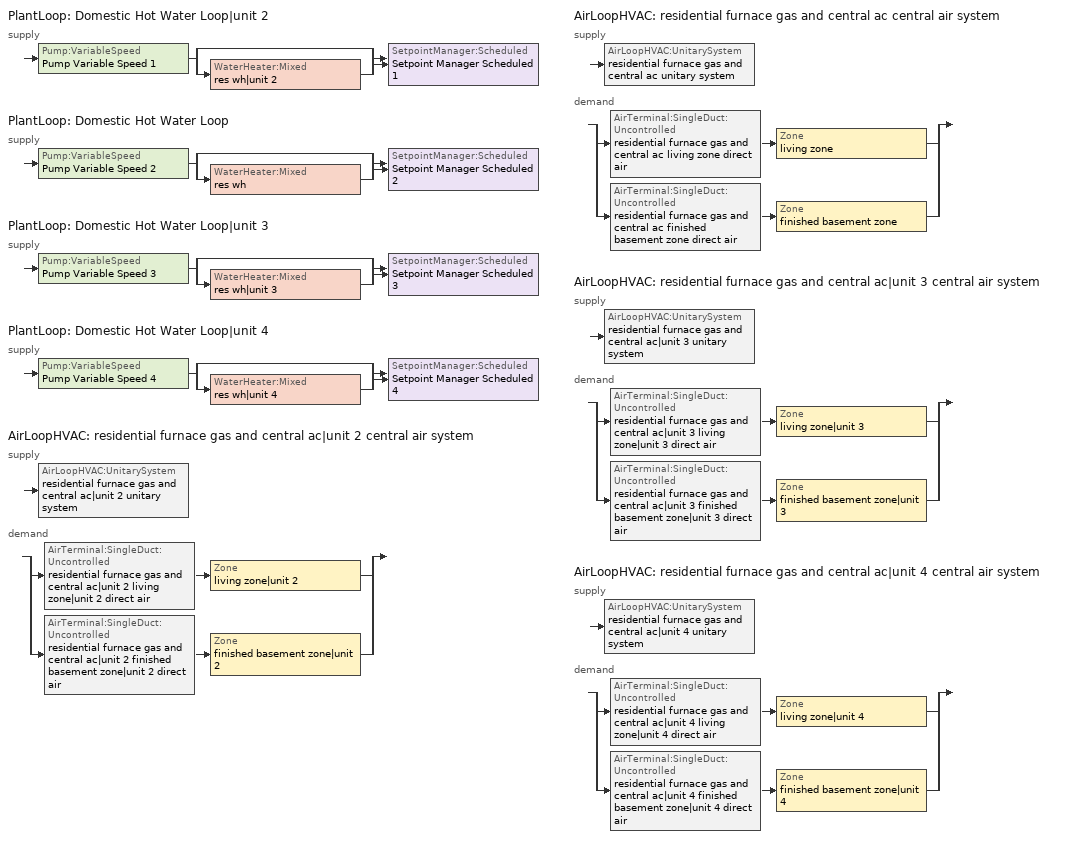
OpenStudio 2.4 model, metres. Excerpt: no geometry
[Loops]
PlantLoop 'Domestic Hot Water Loop|unit 2'
 supply: Pump:VariableSpeed 'Pump Variable Speed 1' > split
  | bypass
  | WaterHeater:Mixed 'res wh|unit 2'
  join > SetpointManager:Scheduled 'Setpoint Manager Scheduled 1'
PlantLoop 'Domestic Hot Water Loop'
 supply: Pump:VariableSpeed 'Pump Variable Speed 2' > split
  | bypass
  | WaterHeater:Mixed 'res wh'
  join > SetpointManager:Scheduled 'Setpoint Manager Scheduled 2'
PlantLoop 'Domestic Hot Water Loop|unit 3'
 supply: Pump:VariableSpeed 'Pump Variable Speed 3' > split
  | bypass
  | WaterHeater:Mixed 'res wh|unit 3'
  join > SetpointManager:Scheduled 'Setpoint Manager Scheduled 3'
PlantLoop 'Domestic Hot Water Loop|unit 4'
 supply: Pump:VariableSpeed 'Pump Variable Speed 4' > split
  | bypass
  | WaterHeater:Mixed 'res wh|unit 4'
  join > SetpointManager:Scheduled 'Setpoint Manager Scheduled 4'
AirLoopHVAC 'residential furnace gas and central ac|unit 2 central air system'
 supply: AirLoopHVAC:UnitarySystem 'residential furnace gas and central ac|unit 2 unitary system'
 demand: split
  | AirTerminal:SingleDuct:Uncontrolled 'residential furnace gas and central ac|unit 2 living zone|unit 2 direct air' > Zone 'living zone|unit 2'
  | AirTerminal:SingleDuct:Uncontrolled 'residential furnace gas and central ac|unit 2 finished basement zone|unit 2 direct air' > Zone 'finished basement zone|unit 2'
AirLoopHVAC 'residential furnace gas and central ac central air system'
 supply: AirLoopHVAC:UnitarySystem 'residential furnace gas and central ac unitary system'
 demand: split
  | AirTerminal:SingleDuct:Uncontrolled 'residential furnace gas and central ac living zone direct air' > Zone 'living zone'
  | AirTerminal:SingleDuct:Uncontrolled 'residential furnace gas and central ac finished basement zone direct air' > Zone 'finished basement zone'
AirLoopHVAC 'residential furnace gas and central ac|unit 3 central air system'
 supply: AirLoopHVAC:UnitarySystem 'residential furnace gas and central ac|unit 3 unitary system'
 demand: split
  | AirTerminal:SingleDuct:Uncontrolled 'residential furnace gas and central ac|unit 3 living zone|unit 3 direct air' > Zone 'living zone|unit 3'
  | AirTerminal:SingleDuct:Uncontrolled 'residential furnace gas and central ac|unit 3 finished basement zone|unit 3 direct air' > Zone 'finished basement zone|unit 3'
AirLoopHVAC 'residential furnace gas and central ac|unit 4 central air system'
 supply: AirLoopHVAC:UnitarySystem 'residential furnace gas and central ac|unit 4 unitary system'
 demand: split
  | AirTerminal:SingleDuct:Uncontrolled 'residential furnace gas and central ac|unit 4 living zone|unit 4 direct air' > Zone 'living zone|unit 4'
  | AirTerminal:SingleDuct:Uncontrolled 'residential furnace gas and central ac|unit 4 finished basement zone|unit 4 direct air' > Zone 'finished basement zone|unit 4'
[BuildingUnit] Building Unit Type=Residential; Building Unit Feature Name 1=NumberOfBedrooms; Building Unit Feature Data Type 1=Integer; Building Unit Feature Value 1=3; Building Unit Feature Name 2=NumberOfBathrooms; Building Unit Feature Data Type 2=Double; Building Unit Feature Value 2=2; Building Unit Feature Name 3=SizingInfoRoofColor|Surface 9; Building Unit Feature Data Type 3=String; Building Unit Feature Value 3=medium; Building Unit Feature Name 4=SizingInfoRoofMaterial|Surface 9; Building Unit Feature Data Type 4=String; Building Unit Feature Value 4=asphalt shingles; Building Unit Feature Name 5=SizingInfoRoofColor|Surface 8; Building Unit Feature Data Type 5=String; Building Unit Feature Value 5=medium; Building Unit Feature Name 6=SizingInfoRoofMaterial|Surface 8; Building Unit Feature Data Type 6=String; Building Unit Feature Value 6=asphalt shingles; Building Unit Feature Name 7=SizingInfoRoofColor|Surface 33; Building Unit Feature Data Type 7=String; Building Unit Feature Value 7=medium; Building Unit Feature Name 8=SizingInfoRoofMaterial|Surface 33; Building Unit Feature Data Type 8=String; Building Unit Feature Value 8=asphalt shingles; Building Unit Feature Name 9=SizingInfoRoofColor|Surface 31; Building Unit Feature Data Type 9=String; Building Unit Feature Value 9=medium; Building Unit Feature Name 10=SizingInfoRoofMaterial|Surface 31; Building Unit Feature Data Type 10=String; Building Unit Feature Value 10=asphalt shingles; Building Unit Feature Name 11=SizingInfoRoofColor|Surface 22; Building Unit Feature Data Type 11=String; Building Unit Feature Value 11=medium; Building Unit Feature Name 12=SizingInfoRoofMaterial|Surface 22; Building Unit Feature Data Type 12=String; Building Unit Feature Value 12=asphalt shingles; Building Unit Feature Name 13=SizingInfoRoofColor|Surface 20; Building Unit Feature Data Type 13=String; Building Unit Feature Value 13=medium; Building Unit Feature Name 14=SizingInfoRoofMaterial|Surface 20; Building Unit Feature Data Type 14=String; Building Unit Feature Value 14=asphalt shingles; Building Unit Feature Name 15=SizingInfoRoofColor|Surface 42; Building Unit Feature Data Type 15=String; Building Unit Feature Value 15=medium; Building Unit Feature Name 16=SizingInfoRoofMaterial|Surface 42; Building Unit Feature Data Type 16=String; Building Unit Feature Value 16=asphalt shingles; Building Unit Feature Name 17=SizingInfoRoofColor|Surface 44; Building Unit Feature Data Type 17=String; Building Unit Feature Value 17=medium; Building Unit Feature Name 18=SizingInfoRoofMaterial|Surface 44; Building Unit Feature Data Type 18=String; Building Unit Feature Value 18=asphalt shingles; Building Unit Feature Name 19=SizingInfoRoofRigidInsRvalue|Surface 9; Building Unit Feature Data Type 19=Double; Building Unit Feature Value 19=0; Building Unit Feature Name 20=SizingInfoRoofRigidInsRvalue|Surface 8; Building Unit Feature Data Type 20=Double; Building Unit Feature Value 20=0; Building Unit Feature Name 21=SizingInfoRoofRigidInsRvalue|Surface 33; Building Unit Feature Data Type 21=Double; Building Unit Feature Value 21=0; Building Unit Feature Name 22=SizingInfoRoofRigidInsRvalue|Surface 31; Building Unit Feature Data Type 22=Double; Building Unit Feature Value 22=0; Building Unit Feature Name 23=SizingInfoRoofRigidInsRvalue|Surface 22; Building Unit Feature Data Type 23=Double; Building Unit Feature Value 23=0; Building Unit Feature Name 24=SizingInfoRoofRigidInsRvalue|Surface 20; Building Unit Feature Data Type 24=Double; Building Unit Feature Value 24=0; Building Unit Feature Name 25=SizingInfoRoofRigidInsRvalue|Surface 42; Building Unit Feature Data Type 25=Double; Building Unit Feature Value 25=0; Building Unit Feature Name 26=SizingInfoRoofRigidInsRvalue|Surface 44; Building Unit Feature Data Type 26=Double; Building Unit Feature Value 26=0; Building Unit Feature Name 27=SizingInfoSpaceWallsInsulated|finished basement space|unit 2; Building Unit Feature Data Type 27=Boolean; Building Unit Feature Value 27=true; Building Unit Feature Name 28=SizingInfoSpaceCeilingInsulated|finished basement space|unit 2; Building Unit Feature Data Type 28=Boolean; Building Unit Feature Value 28=false; Building Unit Feature Name 29=SizingInfoSpaceWallsInsulated|finished basement space; Building Unit Feature Data Type 29=Boolean; Building Unit Feature Value 29=true; Building Unit Feature Name 30=SizingInfoSpaceCeilingInsulated|finished basement space; Building Unit Feature Data Type 30=Boolean; Building Unit Feature Value 30=false; Building Unit Feature Name 31=SizingInfoSpaceWallsInsulated|finished basement space|unit 3; Building Unit Feature Data Type 31=Boolean; Building Unit Feature Value 31=true; Building Unit Feature Name 32=SizingInfoSpaceCeilingInsulated|finished basement space|unit 3; Building Unit Feature Data Type 32=Boolean; Building Unit Feature Value 32=false; Building Unit Feature Name 33=SizingInfoSpaceWallsInsulated|finished basement space|unit 4; Building Unit Feature Data Type 33=Boolean; Building Unit Feature Value 33=true; Building Unit Feature Name 34=SizingInfoSpaceCeilingInsulated|finished basement space|unit 4; Building Unit Feature Data Type 34=Boolean; Building Unit Feature Value 34=false; Building Unit Feature Name 35=SizingInfoBasementWallInsulationHeight|Surface 54; Building Unit Feature Data Type 35=Double; Building Unit Feature Value 35=8; Building Unit Feature Name 36=SizingInfoBasementWallRvalue|Surface 54; Building Unit Feature Data Type 36=Double; Building Unit Feature Value 36=11.7547; Building Unit Feature Name 37=SizingInfoBasementWallInsulationHeight|Surface 55; Building Unit Feature Data Type 37=Double; Building Unit Feature Value 37=8; Building Unit Feature Name 38=SizingInfoBasementWallRvalue|Surface 55; Building Unit Feature Data Type 38=Double; Building Unit Feature Value 38=11.7547; Building Unit Feature Name 39=SizingInfoBasementWallInsulationHeight|Surface 49; Building Unit Feature Data Type 39=Double; Building Unit Feature Value 39=8; Building Unit Feature Name 40=SizingInfoBasementWallRvalue|Surface 49; Building Unit Feature Data Type 40=Double; Building Unit Feature Value 40=11.7547; Building Unit Feature Name 41=SizingInfoBasementWallInsulationHeight|Surface 47; Building Unit Feature Data Type 41=Double; Building Unit Feature Value 41=8; Building Unit Feature Name 42=SizingInfoBasementWallRvalue|Surface 47; Building Unit Feature Data Type 42=Double; Building Unit Feature Value 42=11.7547; Building Unit Feature Name 43=SizingInfoBasementWallInsulationHeight|Surface 46; Building Unit Feature Data Type 43=Double; Building Unit Feature Value 43=8; Building Unit Feature Name 44=SizingInfoBasementWallRvalue|Surface 46; Building Unit Feature Data Type 44=Double; Building Unit Feature Value 44=11.7547; Building Unit Feature Name 45=SizingInfoBasementWallInsulationHeight|Surface 61; Building Unit Feature Data Type 45=Double; Building Unit Feature Value 45=8; Building Unit Feature Name 46=SizingInfoBasementWallRvalue|Surface 61; Building Unit Feature Data Type 46=Double; Building Unit Feature Value 46=11.7547; Building Unit Feature Name 47=SizingInfoBasementWallInsulationHeight|Surface 60; Building Unit Feature Data Type 47=Double; Building Unit Feature Value 47=8; Building Unit Feature Name 48=SizingInfoBasementWallRvalue|Surface 60; Building Unit Feature Data Type 48=Double; Building Unit Feature Value 48=11.7547; Building Unit Feature Name 49=SizingInfoBasementWallInsulationHeight|Surface 66; Building Unit Feature Data Type 49=Double; Building Unit Feature Value 49=8; Building Unit Feature Name 50=SizingInfoBasementWallRvalue|Surface 66; Building Unit Feature Data Type 50=Double; Building Unit Feature Value 50=11.7547; Building Unit Feature Name 51=SizingInfoBasementWallInsulationHeight|Surface 65; Building Unit Feature Data Type 51=Double; Building Unit Feature Value 51=8; Building Unit Feature Name 52=SizingInfoBasementWallRvalue|Surface 65; Building Unit Feature Data Type 52=Double; Building Unit Feature Value 52=11.7547; Building Unit Feature Name 53=SizingInfoBasementWallInsulationHeight|Surface 67; Building Unit Feature Data Type 53=Double; Building Unit Feature Value 53=8; Building Unit Feature Name 54=SizingInfoBasementWallRvalue|Surface 67; Building Unit Feature Data Type 54=Double; Building Unit Feature Value 54=11.7547; Building Unit Feature Name 55=SizingInfoWallType|Surface 14; Building Unit Feature Data Type 55=String; Building Unit Feature Value 55=WoodStud; Building Unit Feature Name 56=SizingInfoStudWallCavityRvalue|Surface 14; Building Unit Feature Data Type 56=Double; Building Unit Feature Value 56=13; Building Unit Feature Name 57=SizingInfoWallType|Surface 16; Building Unit Feature Data Type 57=String; Building Unit Feature Value 57=WoodStud; Building Unit Feature Name 58=SizingInfoStudWallCavityRvalue|Surface 16; Building Unit Feature Data Type 58=Double; Building Unit Feature Value 58=13; Building Unit Feature Name 59=SizingInfoWallType|Surface 69; Building Unit Feature Data Type 59=String; Building Unit Feature Value 59=WoodStud; Building Unit Feature Name 60=SizingInfoStudWallCavityRvalue|Surface 69; Building Unit Feature Data Type 60=Double; Building Unit Feature Value 60=13; Building Unit Feature Name 61=SizingInfoWallType|Surface 70; Building Unit Feature Data Type 61=String; Building Unit Feature Value 61=WoodStud; Building Unit Feature Name 62=SizingInfoStudWallCavityRvalue|Surface 70; Building Unit Feature Data Type 62=Double; Building Unit Feature Value 62=13; Building Unit Feature Name 63=SizingInfoWallType|Surface 2; Building Unit Feature Data Type 63=String; Building Unit Feature Value 63=WoodStud; Building Unit Feature Name 64=SizingInfoStudWallCavityRvalue|Surface 2; Building Unit Feature Data Type 64=Double; Building Unit Feature Value 64=13; Building Unit Feature Name 65=SizingInfoWallType|Surface 3; Building Unit Feature Data Type 65=String; Building Unit Feature Value 65=WoodStud; Building Unit Feature Name 66=SizingInfoStudWallCavityRvalue|Surface 3; Building Unit Feature Data Type 66=Double; Building Unit Feature Value 66=13; Building Unit Feature Name 67=SizingInfoWallType|Surface 5; Building Unit Feature Data Type 67=String; Building Unit Feature Value 67=WoodStud; Building Unit Feature Name 68=SizingInfoStudWallCavityRvalue|Surface 5; Building Unit Feature Data Type 68=Double; Building Unit Feature Value 68=13; Building Unit Feature Name 69=SizingInfoWallType|Surface 71; Building Unit Feature Data Type 69=String; Building Unit Feature Value 69=WoodStud; Building Unit Feature Name 70=SizingInfoStudWallCavityRvalue|Surface 71; Building Unit Feature Data Type 70=Double; Building Unit Feature Value 70=13; Building Unit Feature Name 71=SizingInfoWallType|Surface 72; Building Unit Feature Data Type 71=String; Building Unit Feature Value 71=WoodStud; Building Unit Feature Name 72=SizingInfoStudWallCavityRvalue|Surface 72; Building Unit Feature Data Type 72=Double; Building Unit Feature Value 72=13; Building Unit Feature Name 73=SizingInfoWallType|Surface 74; Building Unit Feature Data Type 73=String; Building Unit Feature Value 73=WoodStud; Building Unit Feature Name 74=SizingInfoStudWallCavityRvalue|Surface 74; Building Unit Feature Data Type 74=Double; Building Unit Feature Value 74=13; Building Unit Feature Name 75=SizingInfoWallType|Surface 73; Building Unit Feature Data Type 75=String; Building Unit Feature Value 75=WoodStud; Building Unit Feature Name 76=SizingInfoStudWallCavityRvalue|Surface 73; Building Unit Feature Data Type 76=Double; Building Unit Feature Value 76=13; Building Unit Feature Name 77=SizingInfoWallType|Surface 34; Building Unit Feature Data Type 77=String; Building Unit Feature Value 77=WoodStud; Building Unit Feature Name 78=SizingInfoStudWallCavityRvalue|Surface 34; Building Unit Feature Data Type 78=Double; Building Unit Feature Value 78=13; Building Unit Feature Name 79=SizingInfoWallType|Surface 36; Building Unit Feature Data Type 79=String; Building Unit Feature Value 79=WoodStud; Building Unit Feature Name 80=SizingInfoStudWallCavityRvalue|Surface 36; Building Unit Feature Data Type 80=Double; Building Unit Feature Value 80=13; Building Unit Feature Name 81=SizingInfoWallType|Surface 38; Building Unit Feature Data Type 81=String; Building Unit Feature Value 81=WoodStud; Building Unit Feature Name 82=SizingInfoStudWallCavityRvalue|Surface 38; Building Unit Feature Data Type 82=Double; Building Unit Feature Value 82=13; Building Unit Feature Name 83=SizingInfoWallType|Surface 76; Building Unit Feature Data Type 83=String; Building Unit Feature Value 83=WoodStud; Building Unit Feature Name 84=SizingInfoStudWallCavityRvalue|Surface 76; Building Unit Feature Data Type 84=Double; Building Unit Feature Value 84=13; Building Unit Feature Name 85=SizingInfoWallType|Surface 75; Building Unit Feature Data Type 85=String; Building Unit Feature Value 85=WoodStud; Building Unit Feature Name 86=SizingInfoStudWallCavityRvalue|Surface 75; Building Unit Feature Data Type 86=Double; Building Unit Feature Value 86=13; Building Unit Feature Name 87=SizingInfoWallType|Surface 27; Building Unit Feature Data Type 87=String; Building Unit Feature Value 87=WoodStud; Building Unit Feature Name 88=SizingInfoStudWallCavityRvalue|Surface 27; Building Unit Feature Data Type 88=Double; Building Unit Feature Value 88=13; Building Unit Feature Name 89=SizingInfoWallType|Surface 25; Building Unit Feature Data Type 89=String; Building Unit Feature Value 89=WoodStud; Building Unit Feature Name 90=SizingInfoStudWallCavityRvalue|Surface 25; Building Unit Feature Data Type 90=Double; Building Unit Feature Value 90=13; Building Unit Feature Name 91=SizingInfoWallRigidInsRvalue|Surface 14; Building Unit Feature Data Type 91=Double; Building Unit Feature Value 91=0; Building Unit Feature Name 92=SizingInfoWallRigidInsThickness|Surface 14; Building Unit Feature Data Type 92=Double; Building Unit Feature Value 92=0; Building Unit Feature Name 93=SizingInfoWallRigidInsRvalue|Surface 16; Building Unit Feature Data Type 93=Double; Building Unit Feature Value 93=0; Building Unit Feature Name 94=SizingInfoWallRigidInsThickness|Surface 16; Building Unit Feature Data Type 94=Double; Building Unit Feature Value 94=0; Building Unit Feature Name 95=SizingInfoWallRigidInsRvalue|Surface 69; Building Unit Feature Data Type 95=Double; Building Unit Feature Value 95=0; Building Unit Feature Name 96=SizingInfoWallRigidInsThickness|Surface 69; Building Unit Feature Data Type 96=Double; Building Unit Feature Value 96=0; Building Unit Feature Name 97=SizingInfoWallRigidInsRvalue|Surface 70; Building Unit Feature Data Type 97=Double; Building Unit Feature Value 97=0; Building Unit Feature Name 98=SizingInfoWallRigidInsThickness|Surface 70; Building Unit Feature Data Type 98=Double; Building Unit Feature Value 98=0; Building Unit Feature Name 99=SizingInfoWallRigidInsRvalue|Surface 2; Building Unit Feature Data Type 99=Double; Building Unit Feature Value 99=0; Building Unit Feature Name 100=SizingInfoWallRigidInsThickness|Surface 2; Building Unit Feature Data Type 100=Double; Building Unit Feature Value 100=0; Building Unit Feature Name 101=SizingInfoWallRigidInsRvalue|Surface 3; Building Unit Feature Data Type 101=Double; Building Unit Feature Value 101=0; Building Unit Feature Name 102=SizingInfoWallRigidInsThickness|Surface 3; Building Unit Feature Data Type 102=Double; Building Unit Feature Value 102=0; Building Unit Feature Name 103=SizingInfoWallRigidInsRvalue|Surface 5; Building Unit Feature Data Type 103=Double; Building Unit Feature Value 103=0; Building Unit Feature Name 104=SizingInfoWallRigidInsThickness|Surface 5; Building Unit Feature Data Type 104=Double; Building Unit Feature Value 104=0; Building Unit Feature Name 105=SizingInfoWallRigidInsRvalue|Surface 71; Building Unit Feature Data Type 105=Double; Building Unit Feature Value 105=0; Building Unit Feature Name 106=SizingInfoWallRigidInsThickness|Surface 71; Building Unit Feature Data Type 106=Double; Building Unit Feature Value 106=0; Building Unit Feature Name 107=SizingInfoWallRigidInsRvalue|Surface 72; Building Unit Feature Data Type 107=Double; Building Unit Feature Value 107=0; Building Unit Feature Name 108=SizingInfoWallRigidInsThickness|Surface 72; Building Unit Feature Data Type 108=Double; Building Unit Feature Value 108=0; Building Unit Feature Name 109=SizingInfoWallRigidInsRvalue|Surface 74; Building Unit Feature Data Type 109=Double; Building Unit Feature Value 109=0; Building Unit Feature Name 110=SizingInfoWallRigidInsThickness|Surface 74; Building Unit Feature Data Type 110=Double; Building Unit Feature Value 110=0; Building Unit Feature Name 111=SizingInfoWallRigidInsRvalue|Surface 73; Building Unit Feature Data Type 111=Double; Building Unit Feature Value 111=0; Building Unit Feature Name 112=SizingInfoWallRigidInsThickness|Surface 73; Building Unit Feature Data Type 112=Double; Building Unit Feature Value 112=0; Building Unit Feature Name 113=SizingInfoWallRigidInsRvalue|Surface 34; Building Unit Feature Data Type 113=Double; Building Unit Feature Value 113=0; Building Unit Feature Name 114=SizingInfoWallRigidInsThickness|Surface 34; Building Unit Feature Data Type 114=Double; Building Unit Feature Value 114=0; Building Unit Feature Name 115=SizingInfoWallRigidInsRvalue|Surface 36; Building Unit Feature Data Type 115=Double; Building Unit Feature Value 115=0; Building Unit Feature Name 116=SizingInfoWallRigidInsThickness|Surface 36; Building Unit Feature Data Type 116=Double; Building Unit Feature Value 116=0; Building Unit Feature Name 117=SizingInfoWallRigidInsRvalue|Surface 38; Building Unit Feature Data Type 117=Double; Building Unit Feature Value 117=0; Building Unit Feature Name 118=SizingInfoWallRigidInsThickness|Surface 38; Building Unit Feature Data Type 118=Double; Building Unit Feature Value 118=0; Building Unit Feature Name 119=SizingInfoWallRigidInsRvalue|Surface 76; Building Unit Feature Data Type 119=Double; Building Unit Feature Value 119=0; Building Unit Feature Name 120=SizingInfoWallRigidInsThickness|Surface 76; Building Unit Feature Data Type 120=Double; Building Unit Feature Value 120=0; Building Unit Feature Name 121=SizingInfoWallRigidInsRvalue|Surface 75; Building Unit Feature Data Type 121=Double; Building Unit Feature Value 121=0; Building Unit Feature Name 122=SizingInfoWallRigidInsThickness|Surface 75; Building Unit Feature Data Type 122=Double; Building Unit Feature Value 122=0; Building Unit Feature Name 123=SizingInfoWallRigidInsRvalue|Surface 27; Building Unit Feature Data Type 123=Double; Building Unit Feature Value 123=0; Building Unit Feature Name 124=SizingInfoWallRigidInsThickness|Surface 27; Building Unit Feature Data Type 124=Double; Building Unit Feature Value 124=0; Building Unit Feature Name 125=SizingInfoWallRigidInsRvalue|Surface 25; Building Unit Feature Data Type 125=Double; Building Unit Feature Value 125=0; Building Unit Feature Name 126=SizingInfoWallRigidInsThickness|Surface 25; Building Unit Feature Data Type 126=Double; Building Unit Feature Value 126=0; Building Unit Feature Name 127=DHWSchedIndex; Building Unit Feature Data Type 127=Integer; Building Unit Feature Name 128=SizingInfoHVACCapacityDerateFactorEER; Building Unit Feature Data Type 128=String; Building Unit Feature Value 128=1.0,1.0,1.0,1.0,1.0; Building Unit Feature Name 129=SizingInfoHVACRatedCFMperTonCooling; Building Unit Feature Data Type 129=String; Building Unit Feature Value 129=386.1; Building Unit Feature Name 130=SizingInfoMechVentType; Building Unit Feature Data Type 130=String; Building Unit Feature Value 130=exhaust; Building Unit Feature Name 131=SizingInfoMechVentTotalEfficiency; Building Unit Feature Data Type 131=Double; Building Unit Feature Value 131=0; Building Unit Feature Name 132=SizingInfoMechVentLatentEffectiveness; Building Unit Feature Data Type 132=Double; Building Unit Feature Value 132=0; Building Unit Feature Name 133=SizingInfoMechVentApparentSensibleEffectiveness; Building Unit Feature Data Type 133=Double; Building Unit Feature Value 133=0; Building Unit Feature Name 134=SizingInfoMechVentWholeHouseRate; Building Unit Feature Data Type 134=Double; Building Unit Feature Value 134=39; Building Unit Feature Name 135=SizingInfoDuctsSupplyRvalue; Building Unit Feature Data Type 135=Double; Building Unit Feature Value 135=0; Building Unit Feature Name 136=SizingInfoDuctsReturnRvalue; Building Unit Feature Data Type 136=Double; Building Unit Feature Value 136=0; Building Unit Feature Name 137=SizingInfoDuctsSupplyLoss; Building Unit Feature Data Type 137=Double; Building Unit Feature Value 137=0.136963; Building Unit Feature Name 138=SizingInfoDuctsReturnLoss; Building Unit Feature Data Type 138=Double; Building Unit Feature Value 138=0.1001; Building Unit Feature Name 139=SizingInfoDuctsSupplySurfaceArea; Building Unit Feature Data Type 139=Double; Building Unit Feature Value 139=180; Building Unit Feature Name 140=SizingInfoDuctsReturnSurfaceArea; Building Unit Feature Data Type 140=Double; Building Unit Feature Value 140=108; Building Unit Feature Name 141=SizingInfoDuctsLocationZone; Building Unit Feature Data Type 141=String; Building Unit Feature Name 142=SizingInfoDuctsLocationFrac; Building Unit Feature Data Type 142=Double; Building Unit Feature Value 142=0.65; Building Unit Feature Data Type 143=Double; Building Unit Feature Data Type 144=Double; Building Unit Feature Data Type 145=Double; Building Unit Feature Value 145=0; Building Unit Feature Name 146=SizingInfoZoneInfiltrationCFM|unfinished attic zone; Building Unit Feature Data Type 146=Double; Building Unit Feature Value 146=156.039
Name | Building Unit Feature Value 127 | Building Unit Feature Value 141 | Building Unit Feature Name 143 | Building Unit Feature Value 143 | Building Unit Feature Name 144 | Building Unit Feature Value 144 | Building Unit Feature Name 145
unit 3 | 2 | living zone|unit 3 | SizingInfoZoneInfiltrationELA|living zone|unit 3 | 0.101489 | SizingInfoZoneInfiltrationCFM|living zone|unit 3 | 11.2726 | SizingInfoZoneInfiltrationCFM|finished basement zone|unit 3
unit 4 | 3 | living zone|unit 4 | SizingInfoZoneInfiltrationELA|living zone|unit 4 | 0.202978 | SizingInfoZoneInfiltrationCFM|living zone|unit 4 | 22.5452 | SizingInfoZoneInfiltrationCFM|finished basement zone|unit 4
[Sizing:Zone] Zone Cooling Design Supply Air Temperature Input Method=SupplyAirTemperature; Zone Cooling Design Supply Air Temperature {C}=14; Zone Cooling Design Supply Air Temperature Difference {deltaC}=11.11; Zone Heating Design Supply Air Temperature Input Method=SupplyAirTemperature; Zone Heating Design Supply Air Temperature {C}=40; Zone Heating Design Supply Air Temperature Difference {deltaC}=11.11; Zone Cooling Design Supply Air Humidity Ratio {kg-H2O/kg-air}=0.0085; Zone Heating Design Supply Air Humidity Ratio {kg-H2O/kg-air}=0.008; Cooling Design Air Flow Method=DesignDay; Heating Design Air Flow Method=DesignDay; Account for Dedicated Outdoor Air System=No; Dedicated Outdoor Air System Control Strategy=NeutralSupplyAir; Dedicated Outdoor Air Low Setpoint Temperature for Design {C}=autosize; Dedicated Outdoor Air High Setpoint Temperature for Design {C}=autosize
living zone; living zone|unit 2; living zone|unit 3; living zone|unit 4; finished basement zone; finished basement zone|unit 2; finished basement zone|unit 3; finished basement zone|unit 4
[Zone equipment]
living zone: residential furnace gas and central ac living zone direct air
living zone|unit 2: residential furnace gas and central ac|unit 2 living zone|unit 2 direct air
living zone|unit 3: residential furnace gas and central ac|unit 3 living zone|unit 3 direct air
living zone|unit 4: residential furnace gas and central ac|unit 4 living zone|unit 4 direct air
finished basement zone: residential furnace gas and central ac finished basement zone direct air
finished basement zone|unit 2: residential furnace gas and central ac|unit 2 finished basement zone|unit 2 direct air
finished basement zone|unit 3: residential furnace gas and central ac|unit 3 finished basement zone|unit 3 direct air
finished basement zone|unit 4: residential furnace gas and central ac|unit 4 finished basement zone|unit 4 direct air
[PlantLoop] Glycol Concentration=0; Maximum Loop Flow Rate {m3/s}=0.01; Plant Loop Volume {m3}=0.003; Load Distribution Scheme=Optimal
Domestic Hot Water Loop|unit 2; Domestic Hot Water Loop; Domestic Hot Water Loop|unit 3; Domestic Hot Water Loop|unit 4
[Sizing:Plant] Loop Type=Heating; Design Loop Exit Temperature {C}=52.6667; Loop Design Temperature Difference {deltaC}=5.55556; Sizing Option=NonCoincident; Zone Timesteps in Averaging Window=1; Coincident Sizing Factor Mode=None
Domestic Hot Water Loop|unit 2; Domestic Hot Water Loop; Domestic Hot Water Loop|unit 3; Domestic Hot Water Loop|unit 4
[Pump:VariableSpeed] Rated Flow Rate {m3/s}=0.01; Rated Pump Head {Pa}=1; Rated Power Consumption {W}=0; Motor Efficiency=1; Fraction of Motor Inefficiencies to Fluid Stream=0; Coefficient 1 of the Part Load Performance Curve=0; Coefficient 2 of the Part Load Performance Curve=1; Coefficient 3 of the Part Load Performance Curve=0; Coefficient 4 of the Part Load Performance Curve=0; Pump Control Type=Intermittent; Skin Loss Radiative Fraction=0.5; Design Power Sizing Method=PowerPerFlowPerPressure; Design Electric Power per Unit Flow Rate {W/(m3/s)}=348701.1; Design Shaft Power per Unit Flow Rate per Unit Head {W-s/m3-Pa}=1.28205; Design Minimum Flow Rate Fraction=0
Pump Variable Speed 1; Pump Variable Speed 2; Pump Variable Speed 3; Pump Variable Speed 4
[SetpointManager:Scheduled] Control Variable=Temperature
Name | Schedule
Setpoint Manager Scheduled 1 | dhw temp
Setpoint Manager Scheduled 2 | dhw temp 1
Setpoint Manager Scheduled 3 | dhw temp 2
Setpoint Manager Scheduled 4 | dhw temp 3
[WaterHeater:Mixed] Tank Volume {m3}=0.143846; Deadband Temperature Difference {deltaC}=2; Maximum Temperature Limit {C}=99; Heater Control Type=Cycle; Heater Maximum Capacity {W}=11722.8; Heater Minimum Capacity {W}=0; Heater Fuel Type=NaturalGas; Heater Thermal Efficiency=0.773298; Off Cycle Parasitic Fuel Consumption Rate {W}=0; Off Cycle Parasitic Fuel Type=Electricity; Off Cycle Parasitic Heat Fraction to Tank=0; On Cycle Parasitic Fuel Consumption Rate {W}=0; On Cycle Parasitic Fuel Type=Electricity; On Cycle Parasitic Heat Fraction to Tank=0; Ambient Temperature Indicator=ThermalZone; Off Cycle Loss Coefficient to Ambient Temperature {W/K}=4.15693; Off Cycle Loss Fraction to Thermal Zone=0.64; On Cycle Loss Coefficient to Ambient Temperature {W/K}=4.15693; On Cycle Loss Fraction to Thermal Zone=1; Use Side Effectiveness=1; Source Side Effectiveness=1; Use Side Design Flow Rate {m3/s}=autosize; Source Side Design Flow Rate {m3/s}=autosize; Indirect Water Heating Recovery Time {hr}=1.5
Name | Setpoint Temperature Schedule | Ambient Temperature Thermal Zone
res wh|unit 2 | WH Setpoint Temp | finished basement zone|unit 2
res wh | WH Setpoint Temp 1 | finished basement zone
res wh|unit 3 | WH Setpoint Temp 2 | finished basement zone|unit 3
res wh|unit 4 | WH Setpoint Temp 3 | finished basement zone|unit 4
[Coil:Heating:Gas] Availability Schedule=residential heating season; Gas Burner Efficiency=0.78; Nominal Capacity {W}=AutoSize; Parasitic Electric Load {W}=0; Parasitic Gas Load {W}=0; Fuel Type=NaturalGas
residential furnace gas|unit 2 heating coil; residential furnace gas heating coil; residential furnace gas|unit 3 heating coil; residential furnace gas|unit 4 heating coil
[Coil:Cooling:DX:SingleSpeed] Availability Schedule=residential cooling season; Rated Total Cooling Capacity {W}=autosize; Rated Sensible Heat Ratio=0.740403; Rated COP {W/W}=3.95054; Rated Air Flow Rate {m3/s}=autosize; Rated Evaporator Fan Power Per Volume Flow Rate {W/(m3/s)}=773.391; Nominal Time for Condensate Removal to Begin {s}=1000; Ratio of Initial Moisture Evaporation Rate and Steady State Latent Capacity=1.5; Maximum Cycling Rate {cycles/hr}=3; Latent Capacity Time Constant {s}=45; Condenser Type=AirCooled; Evaporative Condenser Effectiveness=0; Evaporative Condenser Air Flow Rate {m3/s}=Autosize; Evaporative Condenser Pump Rated Power Consumption {W}=Autosize; Crankcase Heater Capacity {W}=0; Maximum Outdoor Dry-Bulb Temperature for Crankcase Heater Operation {C}=12.7778; Basin Heater Capacity {W/K}=0; Basin Heater Setpoint Temperature {C}=10
Name | Total Cooling Capacity Function of Temperature Curve | Total Cooling Capacity Function of Flow Fraction Curve | Energy Input Ratio Function of Temperature Curve | Energy Input Ratio Function of Flow Fraction Curve | Part Load Fraction Correlation Curve
residential central ac|unit 2 cooling coil | Cool-Cap-fT1 | Cool-Cap-fFF1 | Cool-EIR-fT1 | Cool-EIR-fFF1 | Cool-PLF-fPLR1
residential central ac cooling coil | Cool-Cap-fT1 1 | Cool-Cap-fFF1 1 | Cool-EIR-fT1 1 | Cool-EIR-fFF1 1 | Cool-PLF-fPLR1 1
residential central ac|unit 3 cooling coil | Cool-Cap-fT1 2 | Cool-Cap-fFF1 2 | Cool-EIR-fT1 2 | Cool-EIR-fFF1 2 | Cool-PLF-fPLR1 2
residential central ac|unit 4 cooling coil | Cool-Cap-fT1 3 | Cool-Cap-fFF1 3 | Cool-EIR-fT1 3 | Cool-EIR-fFF1 3 | Cool-PLF-fPLR1 3
[Fan:OnOff] Availability Schedule=Always On Discrete; Fan Efficiency=0.117562; Pressure Rise {Pa}=124.55; Maximum Flow Rate {m3/s}=autosize; Motor Efficiency=1; Motor In Airstream Fraction=1
Name | Fan Power Ratio Function of Speed Ratio Curve | Fan Efficiency Ratio Function of Speed Ratio Curve
residential furnace gas and central ac|unit 2 supply fan | Fan On Off Power Curve 4 | Fan On Off Efficiency Curve 4
residential furnace gas and central ac supply fan | Fan On Off Power Curve 5 | Fan On Off Efficiency Curve 5
residential furnace gas and central ac|unit 3 supply fan | Fan On Off Power Curve 6 | Fan On Off Efficiency Curve 6
residential furnace gas and central ac|unit 4 supply fan | Fan On Off Power Curve 7 | Fan On Off Efficiency Curve 7
[AirLoopHVAC:UnitarySystem] Control Type=Load; Dehumidification Control Type=None; Availability Schedule=Always On Discrete; Fan Placement=BlowThrough; Supply Air Fan Operating Mode Schedule=Always Off Discrete; DX Heating Coil Sizing Ratio=1; Use DOAS DX Cooling Coil=No; DOAS DX Cooling Coil Leaving Minimum Air Temperature {C}=2; Latent Load Control=SensibleOnlyLoadControl; Supply Air Flow Rate During Cooling Operation {m3/s}=autosize; Supply Air Flow Rate During Heating Operation {m3/s}=autosize; Supply Air Flow Rate When No Cooling or Heating is Required {m3/s}=0; Maximum Supply Air Temperature {C}=48.8889; Maximum Outdoor Dry-Bulb Temperature for Supplemental Heater Operation {C}=21; Maximum Cycling Rate {cycles/hr}=2.5; Heat Pump Time Constant {s}=60; Fraction of On-Cycle Power Use=0.01; Heat Pump Fan Delay Time {s}=60; Ancilliary On-Cycle Electric Power {W}=0; Ancilliary Off-Cycle Electric Power {W}=0
Name | Controlling Zone or Thermostat Location | Supply Fan | Heating Coil | Cooling Coil
residential furnace gas and central ac|unit 2 unitary system | living zone|unit 2 | residential furnace gas and central ac|unit 2 supply fan | residential furnace gas|unit 2 heating coil | residential central ac|unit 2 cooling coil
residential furnace gas and central ac unitary system | living zone | residential furnace gas and central ac supply fan | residential furnace gas heating coil | residential central ac cooling coil
residential furnace gas and central ac|unit 3 unitary system | living zone|unit 3 | residential furnace gas and central ac|unit 3 supply fan | residential furnace gas|unit 3 heating coil | residential central ac|unit 3 cooling coil
residential furnace gas and central ac|unit 4 unitary system | living zone|unit 4 | residential furnace gas and central ac|unit 4 supply fan | residential furnace gas|unit 4 heating coil | residential central ac|unit 4 cooling coil
[AirLoopHVAC] Availability Schedule=Always On Discrete; Design Supply Air Flow Rate {m3/s}=AutoSize
residential furnace gas and central ac|unit 2 central air system; residential furnace gas and central ac central air system; residential furnace gas and central ac|unit 3 central air system; residential furnace gas and central ac|unit 4 central air system
[Sizing:System] Type of Load to Size On=Sensible; Design Outdoor Air Flow Rate {m3/s}=Autosize; Minimum System Air Flow Ratio=0.3; Preheat Design Temperature {C}=7; Preheat Design Humidity Ratio {kg-H2O/kg-Air}=0.008; Precool Design Temperature {C}=12.8; Precool Design Humidity Ratio {kg-H2O/kg-Air}=0.008; Central Cooling Design Supply Air Temperature {C}=12.8; Central Heating Design Supply Air Temperature {C}=16.7; Sizing Option=NonCoincident; 100% Outdoor Air in Cooling=Yes; 100% Outdoor Air in Heating=Yes; Central Cooling Design Supply Air Humidity Ratio {kg-H2O/kg-Air}=0.0085; Central Heating Design Supply Air Humidity Ratio {kg-H2O/kg-Air}=0.008; Cooling Design Air Flow Method=DesignDay; Cooling Design Air Flow Rate {m3/s}=0; Heating Design Air Flow Method=DesignDay; Heating Design Air Flow Rate {m3/s}=0; System Outdoor Air Method=ZoneSum; Zone Maximum Outdoor Air Fraction=1; Cooling Supply Air Flow Rate Per Floor Area {m3/s-m2}=0.00996765; Cooling Fraction of Autosized Cooling Supply Air Flow Rate=1; Cooling Supply Air Flow Rate Per Unit Cooling Capacity {m3/s-W}=3.94755e-05; Heating Supply Air Flow Rate Per Floor Area {m3/s-m2}=0.00996765; Heating Fraction of Autosized Heating Supply Air Flow Rate=1; Heating Fraction of Autosized Cooling Supply Air Flow Rate=1; Heating Supply Air Flow Rate Per Unit Heating Capacity {m3/s-W}=3.15882e-05; Cooling Design Capacity Method=CoolingDesignCapacity; Cooling Design Capacity {W}=autosize; Cooling Design Capacity Per Floor Area {W/m2}=234.7; Fraction of Autosized Cooling Design Capacity=1; Heating Design Capacity Method=HeatingDesignCapacity; Heating Design Capacity {W}=autosize; Heating Design Capacity Per Floor Area {W/m2}=157; Fraction of Autosized Heating Design Capacity=1; Central Cooling Capacity Control Method=OnOff
residential furnace gas and central ac|unit 2 central air system; residential furnace gas and central ac central air system; residential furnace gas and central ac|unit 3 central air system; residential furnace gas and central ac|unit 4 central air system
[AirTerminal:SingleDuct:Uncontrolled] Availability Schedule=Always On Discrete; Maximum Air Flow Rate {m3/s}=AutoSize
residential furnace gas and central ac|unit 2 living zone|unit 2 direct air; residential furnace gas and central ac|unit 2 finished basement zone|unit 2 direct air; residential furnace gas and central ac living zone direct air; residential furnace gas and central ac finished basement zone direct air; residential furnace gas and central ac|unit 3 living zone|unit 3 direct air; residential furnace gas and central ac|unit 3 finished basement zone|unit 3 direct air; residential furnace gas and central ac|unit 4 living zone|unit 4 direct air; residential furnace gas and central ac|unit 4 finished basement zone|unit 4 direct air
[EnergyManagementSystem:Sensor]
Name | Output Variable or Output Meter Index Key | Output Variable or Output Meter
res_af_u_2_tt_s | living zone|unit 2 | Zone Outdoor Air Drybulb Temperature
res_af_u_2_tin_s | living zone|unit 2 | Zone Mean Air Temperature
res_nv_u_2_phiin_s | living zone|unit 2 | Zone Air Relative Humidity
res_af_u_1_tt_s | living zone | Zone Outdoor Air Drybulb Temperature
res_af_u_1_tin_s | living zone | Zone Mean Air Temperature
res_nv_u_1_phiin_s | living zone | Zone Air Relative Humidity
res_af_u_3_tt_s | living zone|unit 3 | Zone Outdoor Air Drybulb Temperature
res_af_u_3_tin_s | living zone|unit 3 | Zone Mean Air Temperature
res_nv_u_3_phiin_s | living zone|unit 3 | Zone Air Relative Humidity
res_af_u_4_tt_s | living zone|unit 4 | Zone Outdoor Air Drybulb Temperature
res_af_u_4_tin_s | living zone|unit 4 | Zone Mean Air Temperature
res_nv_u_4_phiin_s | living zone|unit 4 | Zone Air Relative Humidity
[Schedule:Ruleset]
Name | Default Day Schedule
residential cooling season | Schedule Day 4
residential heating season | Schedule Day 7
[Schedule:Day]
Schedule Day 4; Schedule Day 7: 24, 0, 0
residential cooling season allday1; residential cooling season allday2; residential cooling season allday3; residential cooling season allday4; residential cooling season allday5; residential cooling season allday6; residential cooling season allday7; residential cooling season allday8; residential cooling season allday9; residential cooling season allday10; residential cooling season allday11; residential cooling season allday12; residential heating season allday1; residential heating season allday2; residential heating season allday3; residential heating season allday4; residential heating season allday5; residential heating season allday6; residential heating season allday7; residential heating season allday8; residential heating season allday9; residential heating season allday10; residential heating season allday11; residential heating season allday12: 1, 0, 1, 2, 0, 1, 3, 0, 1, 4, 0, 1, 5, 0, 1, 6, 0, 1, 7, 0, 1, 8, 0, 1, 9, 0, 1, 10, 0, 1, 11, 0, 1, 12, 0, 1, 13, 0, 1, 14, 0, 1, 15, 0, 1, 16, 0, 1, 17, 0, 1, 18, 0, 1, 19, 0, 1, 20, 0, 1, 21, 0, 1, 22, 0, 1, 23, 0, 1, 24, 0, 1
[Schedule:Rule] Apply Sunday=Yes; Apply Monday=Yes; Apply Tuesday=Yes; Apply Wednesday=Yes; Apply Thursday=Yes; Apply Friday=Yes; Apply Saturday=Yes; Date Specification Type=DateRange; Start Day=1
Name | Schedule Ruleset | Rule Order | Day Schedule | Start Month | End Month | End Day
residential cooling season allday ruleset1 | residential cooling season | 11 | residential cooling season allday1 | 1 | 1 | 31
residential cooling season allday ruleset2 | residential cooling season | 10 | residential cooling season allday2 | 2 | 2 | 28
residential cooling season allday ruleset3 | residential cooling season | 9 | residential cooling season allday3 | 3 | 3 | 31
residential cooling season allday ruleset4 | residential cooling season | 8 | residential cooling season allday4 | 4 | 4 | 30
residential cooling season allday ruleset5 | residential cooling season | 7 | residential cooling season allday5 | 5 | 5 | 31
residential cooling season allday ruleset6 | residential cooling season | 6 | residential cooling season allday6 | 6 | 6 | 30
residential cooling season allday ruleset7 | residential cooling season | 5 | residential cooling season allday7 | 7 | 7 | 31
residential cooling season allday ruleset8 | residential cooling season | 4 | residential cooling season allday8 | 8 | 8 | 31
residential cooling season allday ruleset9 | residential cooling season | 3 | residential cooling season allday9 | 9 | 9 | 30
residential cooling season allday ruleset10 | residential cooling season | 2 | residential cooling season allday10 | 10 | 10 | 31
residential cooling season allday ruleset11 | residential cooling season | 1 | residential cooling season allday11 | 11 | 11 | 30
residential cooling season allday ruleset12 | residential cooling season | 0 | residential cooling season allday12 | 12 | 12 | 31
residential heating season allday ruleset1 | residential heating season | 11 | residential heating season allday1 | 1 | 1 | 31
residential heating season allday ruleset2 | residential heating season | 10 | residential heating season allday2 | 2 | 2 | 28
residential heating season allday ruleset3 | residential heating season | 9 | residential heating season allday3 | 3 | 3 | 31
residential heating season allday ruleset4 | residential heating season | 8 | residential heating season allday4 | 4 | 4 | 30
residential heating season allday ruleset5 | residential heating season | 7 | residential heating season allday5 | 5 | 5 | 31
residential heating season allday ruleset6 | residential heating season | 6 | residential heating season allday6 | 6 | 6 | 30
residential heating season allday ruleset7 | residential heating season | 5 | residential heating season allday7 | 7 | 7 | 31
residential heating season allday ruleset8 | residential heating season | 4 | residential heating season allday8 | 8 | 8 | 31
residential heating season allday ruleset9 | residential heating season | 3 | residential heating season allday9 | 9 | 9 | 30
residential heating season allday ruleset10 | residential heating season | 2 | residential heating season allday10 | 10 | 10 | 31
residential heating season allday ruleset11 | residential heating season | 1 | residential heating season allday11 | 11 | 11 | 30
residential heating season allday ruleset12 | residential heating season | 0 | residential heating season allday12 | 12 | 12 | 31
[Schedule:Constant]
Name | Value
dhw temp; WH Setpoint Temp; dhw temp 1; WH Setpoint Temp 1; dhw temp 2; WH Setpoint Temp 2; dhw temp 3; WH Setpoint Temp 3 | 52.6667
Always On Discrete | 1
Always Off Discrete | 0
[Curve:Exponent] Coefficient1 Constant=1; Coefficient2 Constant=0; Coefficient3 Constant=0; Minimum Value of x=0; Maximum Value of x=1
Fan On Off Power Curve 4; Fan On Off Power Curve 5; Fan On Off Power Curve 6; Fan On Off Power Curve 7
[Curve:Cubic] Coefficient1 Constant=1; Coefficient2 x=0; Coefficient3 x**2=0; Coefficient4 x**3=0; Minimum Value of x=0; Maximum Value of x=1
Fan On Off Efficiency Curve 4; Fan On Off Efficiency Curve 5; Fan On Off Efficiency Curve 6; Fan On Off Efficiency Curve 7
[Curve:Biquadratic] Minimum Value of x=13.88; Maximum Value of x=23.88; Minimum Value of y=18.33; Maximum Value of y=51.66
Name | Coefficient1 Constant | Coefficient2 x | Coefficient3 x**2 | Coefficient4 y | Coefficient5 y**2 | Coefficient6 x*y
Cool-Cap-fT1; Cool-Cap-fT1 1; Cool-Cap-fT1 2; Cool-Cap-fT1 3 | 1.5509 | -0.0750501 | 0.00309714 | 0.00240111 | -5.0544e-05 | -0.000427281
Cool-EIR-fT1; Cool-EIR-fT1 1; Cool-EIR-fT1 2; Cool-EIR-fT1 3 | -0.304283 | 0.118048 | -0.00342467 | -0.00626191 | 0.000695427 | -0.000469975
[Curve:Quadratic] Minimum Value of x=0
Name | Coefficient1 Constant | Coefficient2 x | Coefficient3 x**2 | Maximum Value of x | Minimum Curve Output | Maximum Curve Output
Cool-PLF-fPLR1; Cool-PLF-fPLR1 1; Cool-PLF-fPLR1 2; Cool-PLF-fPLR1 3 | 0.93 | 0.07 | 0 | 1 | 0.7 | 1
Cool-Cap-fFF1; Cool-Cap-fFF1 1; Cool-Cap-fFF1 2; Cool-Cap-fFF1 3 | 0.718605 | 0.4101 | -0.128705 | 2 | 0 | 2
Cool-EIR-fFF1; Cool-EIR-fFF1 1; Cool-EIR-fFF1 2; Cool-EIR-fFF1 3 | 1.323 | -0.477711 | 0.154712 | 2 | 0 | 2
